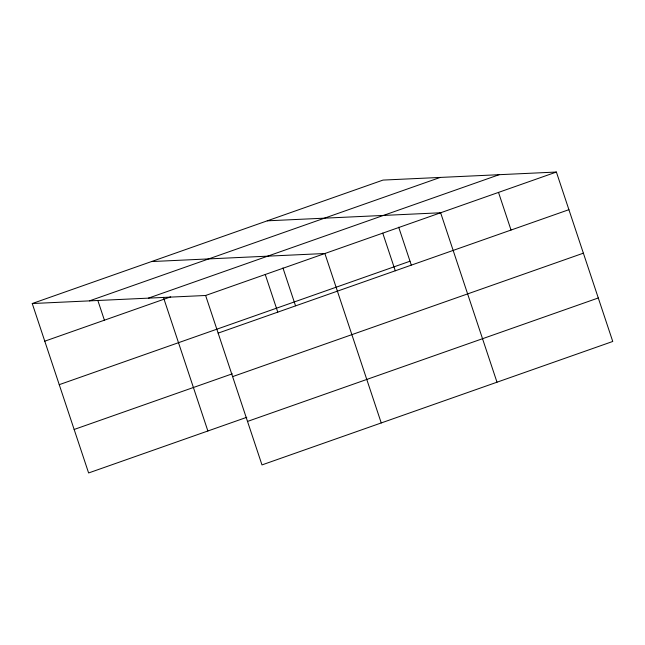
<?xml version="1.0" encoding="UTF-8"?>
<svg xmlns="http://www.w3.org/2000/svg" width="645" height="645" viewBox="0 0 645 645"><rect width="100%" height="100%" fill="white"/><g stroke="black" fill="none" stroke-linecap="round" stroke-linejoin="round"><path stroke-width="0.97" d="M32.25 303.537L383.017 180.084L556.385 172.038L612.75 341.463L261.983 464.916L205.618 295.483L32.25 303.537L88.615 472.962L246.777 417.299M89.462 300.876L440.229 177.431M148.406 298.143L499.174 174.69M44.771 341.181L170.675 296.869M205.618 295.483L556.385 172.038M59.235 384.67L410.01 261.217M218.139 333.126L568.914 209.681M74.143 429.473L232.305 373.81M232.611 376.615L583.378 253.171M247.511 421.427L598.286 297.974M267.264 220.824L440.632 212.777L496.997 382.203M151.511 261.564L324.878 253.509L381.243 422.943M498.512 192.404L511.034 230.047M398.691 227.185L411.276 265.031M382.759 233.143L395.28 270.787M282.929 267.917L295.523 305.77M265.248 274.496L277.769 312.14M163.411 297.321L207.875 430.989M97.83 300.425L104.401 320.194"/></g></svg>
